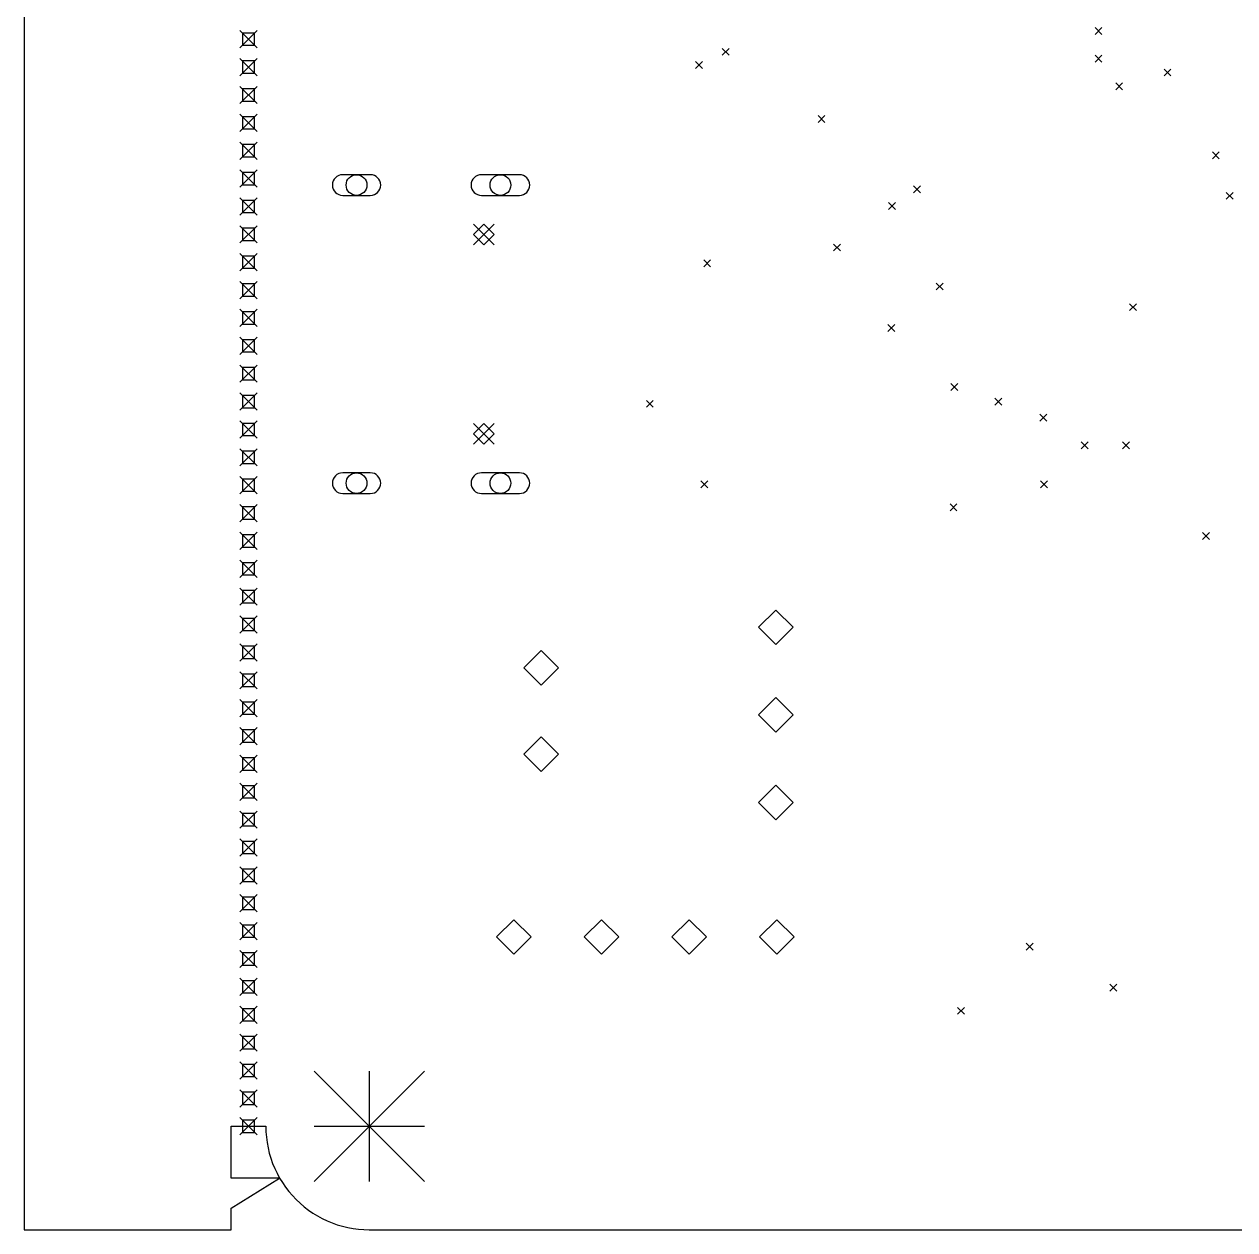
# Model space of a CAD drawing. Extents: x 69 to 143, y -148 to -20.
# Drawn here: x 71.5 to 106.58, y -118 to -83.07 of the extents above; entities that cross this region are included whole.
import ezdxf

# ---------------------------------------------------------------- set-up
doc = ezdxf.new("R2010")
doc.units = 0
doc.layers.add('BLACK', color=7, linetype='CONTINUOUS')

msp = doc.modelspace()

# ---------------------------------------------------------------- linework, layer by layer
at = {"layer": 'BLACK', "linetype": 'CONTINUOUS'}
for p, q in [((71.499991, -20), (71.499991, -118.000027)), ((77.749997, -83.250014), (78.249997, -83.750014)), ((78.249997, -83.250014), (77.749997, -83.750014)), ((78.176775, -83.323236), (77.823219, -83.323236)), ((77.823219, -83.323236), (77.823219, -83.676792)), ((78.176775, -83.676792), (78.176775, -83.323236)), ((102.529648, -83.165077), (102.729648, -83.365077)), ((102.729648, -83.165077), (102.529648, -83.365077)), ((77.823219, -83.676792), (78.176775, -83.676792)), ((91.729648, -83.765077), (91.929648, -83.965077)), ((91.929648, -83.765077), (91.729648, -83.965077)), ((77.749997, -84.057706), (78.249997, -84.557706)), ((78.249997, -84.057706), (77.749997, -84.557706)), ((78.176775, -84.130928), (77.823219, -84.130928)), ((77.823219, -84.130928), (77.823219, -84.484484)), ((78.176775, -84.484484), (78.176775, -84.130928)), ((90.955448, -84.149977), (91.155448, -84.349977)), ((91.155448, -84.149977), (90.955448, -84.349977)), ((102.529648, -83.965077), (102.729648, -84.165077)), ((102.729648, -83.965077), (102.529648, -84.165077)), ((77.823219, -84.484484), (78.176775, -84.484484)), ((104.529648, -84.365077), (104.729648, -84.565077)), ((104.729648, -84.365077), (104.529648, -84.565077)), ((77.749997, -84.865398), (78.249997, -85.365398)), ((78.249997, -84.865398), (77.749997, -85.365398)), ((103.129648, -84.765077), (103.329648, -84.965077)), ((103.329648, -84.765077), (103.129648, -84.965077)), ((78.176775, -84.93862), (77.823219, -84.93862)), ((77.823219, -84.93862), (77.823219, -85.292176)), ((78.176775, -85.292176), (78.176775, -84.93862)), ((77.823219, -85.292176), (78.176775, -85.292176)), ((77.749998, -85.673091), (78.249998, -86.173091)), ((78.249998, -85.673091), (77.749998, -86.173091)), ((78.176776, -85.746313), (77.82322, -85.746313)), ((77.82322, -85.746313), (77.82322, -86.099869)), ((78.176776, -86.099869), (78.176776, -85.746313)), ((94.503948, -85.714477), (94.703948, -85.914477)), ((94.703948, -85.714477), (94.503948, -85.914477)), ((77.82322, -86.099869), (78.176776, -86.099869)), ((77.749998, -86.480783), (78.249998, -86.980783)), ((78.249998, -86.480783), (77.749998, -86.980783)), ((78.176776, -86.554005), (77.82322, -86.554005)), ((77.82322, -86.554005), (77.82322, -86.907561)), ((78.176776, -86.907561), (78.176776, -86.554005)), ((77.82322, -86.907561), (78.176776, -86.907561)), ((105.929648, -86.765077), (106.129648, -86.965077)), ((106.129648, -86.765077), (105.929648, -86.965077)), ((77.749998, -87.288475), (78.249998, -87.788475)), ((78.249998, -87.288475), (77.749998, -87.788475)), ((78.176776, -87.361697), (77.82322, -87.361697)), ((77.82322, -87.361697), (77.82322, -87.715253)), ((78.176776, -87.715253), (78.176776, -87.361697)), ((81.529648, -87.425077), (80.729648, -87.425077)), ((85.849648, -87.425077), (84.749648, -87.425077)), ((77.82322, -87.715253), (78.176776, -87.715253)), ((80.729648, -88.025077), (81.529648, -88.025077)), ((84.749648, -88.025077), (85.849648, -88.025077)), ((97.272848, -87.749377), (97.472848, -87.949377)), ((97.472848, -87.749377), (97.272848, -87.949377)), ((106.329648, -87.938077), (106.529648, -88.138077)), ((106.529648, -87.938077), (106.329648, -88.138077)), ((77.749999, -88.096168), (78.249999, -88.596168)), ((78.249999, -88.096168), (77.749999, -88.596168)), ((78.176777, -88.16939), (77.823221, -88.16939)), ((77.823221, -88.16939), (77.823221, -88.522946)), ((78.176777, -88.522946), (78.176777, -88.16939)), ((96.547048, -88.231577), (96.747048, -88.431577)), ((96.747048, -88.231577), (96.547048, -88.431577)), ((77.823221, -88.522946), (78.176777, -88.522946)), ((77.749999, -88.90386), (78.249999, -89.40386)), ((78.249999, -88.90386), (77.749999, -89.40386)), ((78.176777, -88.977082), (77.823221, -88.977082)), ((77.823221, -88.977082), (77.823221, -89.330638)), ((78.176777, -89.330638), (78.176777, -88.977082)), ((84.519648, -88.855077), (85.119648, -89.455077)), ((85.119648, -88.855077), (84.519648, -89.455077)), ((84.819648, -88.855077), (84.519648, -89.155077)), ((85.119648, -89.155077), (84.819648, -88.855077)), ((77.823221, -89.330638), (78.176777, -89.330638)), ((84.519648, -89.155077), (84.819648, -89.455077)), ((84.819648, -89.455077), (85.119648, -89.155077)), ((94.955648, -89.436277), (95.155648, -89.636277)), ((95.155648, -89.436277), (94.955648, -89.636277)), ((77.75, -89.711552), (78.25, -90.211552)), ((78.25, -89.711552), (77.75, -90.211552)), ((78.176778, -89.784774), (77.823222, -89.784774)), ((77.823222, -89.784774), (77.823222, -90.13833)), ((78.176778, -90.13833), (78.176778, -89.784774)), ((77.823222, -90.13833), (78.176778, -90.13833)), ((91.190848, -89.892677), (91.390848, -90.092677)), ((91.390848, -89.892677), (91.190848, -90.092677)), ((77.75, -90.519245), (78.25, -91.019245)), ((78.25, -90.519245), (77.75, -91.019245)), ((78.176778, -90.592467), (77.823222, -90.592467)), ((77.823222, -90.592467), (77.823222, -90.946023)), ((78.176778, -90.946023), (78.176778, -90.592467)), ((97.929648, -90.565077), (98.129648, -90.765077)), ((98.129648, -90.565077), (97.929648, -90.765077)), ((77.823222, -90.946023), (78.176778, -90.946023)), ((103.530163, -91.165592), (103.730163, -91.365592)), ((103.730163, -91.165592), (103.530163, -91.365592)), ((77.75, -91.326937), (78.25, -91.826937)), ((78.25, -91.326937), (77.75, -91.826937)), ((78.176778, -91.400159), (77.823222, -91.400159)), ((77.823222, -91.400159), (77.823222, -91.753715)), ((78.176778, -91.753715), (78.176778, -91.400159)), ((77.823222, -91.753715), (78.176778, -91.753715)), ((96.529648, -91.765077), (96.729648, -91.965077)), ((96.729648, -91.765077), (96.529648, -91.965077)), ((77.750001, -92.134629), (78.250001, -92.634629)), ((78.250001, -92.134629), (77.750001, -92.634629)), ((78.176779, -92.207851), (77.823223, -92.207851)), ((77.823223, -92.207851), (77.823223, -92.561407)), ((78.176779, -92.561407), (78.176779, -92.207851)), ((77.823223, -92.561407), (78.176779, -92.561407)), ((77.750001, -92.942321), (78.250001, -93.442321)), ((78.250001, -92.942321), (77.750001, -93.442321)), ((78.176779, -93.015543), (77.823223, -93.015543)), ((77.823223, -93.015543), (77.823223, -93.369099)), ((78.176779, -93.369099), (78.176779, -93.015543)), ((77.823223, -93.369099), (78.176779, -93.369099)), ((98.354648, -93.478077), (98.554648, -93.678077)), ((98.554648, -93.478077), (98.354648, -93.678077)), ((77.750002, -93.750014), (78.250002, -94.250014)), ((78.250002, -93.750014), (77.750002, -94.250014)), ((78.17678, -93.823236), (77.823224, -93.823236)), ((77.823224, -93.823236), (77.823224, -94.176792)), ((78.17678, -94.176792), (78.17678, -93.823236)), ((89.529648, -93.965077), (89.729648, -94.165077)), ((89.729648, -93.965077), (89.529648, -94.165077)), ((99.624648, -93.905077), (99.824648, -94.105077)), ((99.824648, -93.905077), (99.624648, -94.105077)), ((77.823224, -94.176792), (78.17678, -94.176792)), ((77.750002, -94.557706), (78.250002, -95.057706)), ((78.250002, -94.557706), (77.750002, -95.057706)), ((78.17678, -94.630928), (77.823224, -94.630928)), ((77.823224, -94.630928), (77.823224, -94.984484)), ((78.17678, -94.984484), (78.17678, -94.630928)), ((84.519648, -94.635077), (85.119648, -95.235077)), ((85.119648, -94.635077), (84.519648, -95.235077)), ((84.819648, -94.635077), (84.519648, -94.935077)), ((85.119648, -94.935077), (84.819648, -94.635077)), ((100.929648, -94.365077), (101.129648, -94.565077)), ((101.129648, -94.365077), (100.929648, -94.565077)), ((77.823224, -94.984484), (78.17678, -94.984484)), ((84.519648, -94.935077), (84.819648, -95.235077)), ((84.819648, -95.235077), (85.119648, -94.935077)), ((77.750002, -95.365398), (78.250002, -95.865398)), ((78.250002, -95.365398), (77.750002, -95.865398)), ((102.129648, -95.165077), (102.329648, -95.365077)), ((102.329648, -95.165077), (102.129648, -95.365077)), ((103.329648, -95.165077), (103.529648, -95.365077)), ((103.529648, -95.165077), (103.329648, -95.365077)), ((78.17678, -95.43862), (77.823224, -95.43862)), ((77.823224, -95.43862), (77.823224, -95.792176)), ((78.17678, -95.792176), (78.17678, -95.43862)), ((77.823224, -95.792176), (78.17678, -95.792176)), ((81.529648, -96.065077), (80.729648, -96.065077)), ((85.849648, -96.065077), (84.749648, -96.065077)), ((77.750003, -96.173091), (78.250003, -96.673091)), ((78.250003, -96.173091), (77.750003, -96.673091)), ((78.176781, -96.246313), (77.823225, -96.246313)), ((77.823225, -96.246313), (77.823225, -96.599869)), ((78.176781, -96.599869), (78.176781, -96.246313)), ((91.107548, -96.298477), (91.307548, -96.498477)), ((91.307548, -96.298477), (91.107548, -96.498477)), ((100.952048, -96.298477), (101.152048, -96.498477)), ((101.152048, -96.298477), (100.952048, -96.498477)), ((77.823225, -96.599869), (78.176781, -96.599869)), ((80.729648, -96.665077), (81.529648, -96.665077)), ((84.749648, -96.665077), (85.849648, -96.665077)), ((77.750003, -96.980783), (78.250003, -97.480783)), ((78.250003, -96.980783), (77.750003, -97.480783)), ((78.176781, -97.054005), (77.823225, -97.054005)), ((77.823225, -97.054005), (77.823225, -97.407561)), ((78.176781, -97.407561), (78.176781, -97.054005)), ((98.329648, -96.965077), (98.529648, -97.165077)), ((98.529648, -96.965077), (98.329648, -97.165077)), ((77.823225, -97.407561), (78.176781, -97.407561)), ((77.750003, -97.788475), (78.250003, -98.288475)), ((78.250003, -97.788475), (77.750003, -98.288475)), ((78.176781, -97.861697), (77.823225, -97.861697)), ((77.823225, -97.861697), (77.823225, -98.215253)), ((78.176781, -98.215253), (78.176781, -97.861697)), ((105.644148, -97.797777), (105.844148, -97.997777)), ((105.844148, -97.797777), (105.644148, -97.997777)), ((77.823225, -98.215253), (78.176781, -98.215253)), ((77.750004, -98.596168), (78.250004, -99.096168)), ((78.250004, -98.596168), (77.750004, -99.096168)), ((78.176782, -98.66939), (77.823226, -98.66939)), ((77.823226, -98.66939), (77.823226, -99.022946)), ((78.176782, -99.022946), (78.176782, -98.66939)), ((77.823226, -99.022946), (78.176782, -99.022946)), ((77.750004, -99.40386), (78.250004, -99.90386)), ((78.250004, -99.40386), (77.750004, -99.90386)), ((78.176782, -99.477082), (77.823226, -99.477082)), ((77.823226, -99.477082), (77.823226, -99.830638)), ((78.176782, -99.830638), (78.176782, -99.477082)), ((77.823226, -99.830638), (78.176782, -99.830638)), ((77.750005, -100.211552), (78.250005, -100.711552)), ((78.250005, -100.211552), (77.750005, -100.711552)), ((78.176783, -100.284774), (77.823227, -100.284774)), ((77.823227, -100.284774), (77.823227, -100.63833)), ((78.176783, -100.63833), (78.176783, -100.284774)), ((93.279648, -100.040077), (92.779648, -100.540077)), ((93.779648, -100.540077), (93.279648, -100.040077)), ((77.823227, -100.63833), (78.176783, -100.63833)), ((92.779648, -100.540077), (93.279648, -101.040077)), ((93.279648, -101.040077), (93.779648, -100.540077)), ((77.750005, -101.019245), (78.250005, -101.519245)), ((78.250005, -101.019245), (77.750005, -101.519245)), ((78.176783, -101.092467), (77.823227, -101.092467)), ((77.823227, -101.092467), (77.823227, -101.446023)), ((78.176783, -101.446023), (78.176783, -101.092467)), ((86.479648, -101.215077), (85.979648, -101.715077)), ((86.979648, -101.715077), (86.479648, -101.215077)), ((77.823227, -101.446023), (78.176783, -101.446023)), ((85.979648, -101.715077), (86.479648, -102.215077)), ((86.479648, -102.215077), (86.979648, -101.715077)), ((77.750005, -101.826937), (78.250005, -102.326937)), ((78.250005, -101.826937), (77.750005, -102.326937)), ((78.176783, -101.900159), (77.823227, -101.900159)), ((77.823227, -101.900159), (77.823227, -102.253715)), ((78.176783, -102.253715), (78.176783, -101.900159)), ((77.823227, -102.253715), (78.176783, -102.253715)), ((77.750006, -102.634629), (78.250006, -103.134629)), ((78.250006, -102.634629), (77.750006, -103.134629)), ((78.176784, -102.707851), (77.823228, -102.707851)), ((77.823228, -102.707851), (77.823228, -103.061407)), ((78.176784, -103.061407), (78.176784, -102.707851)), ((93.279648, -102.580077), (92.779648, -103.080077)), ((93.779648, -103.080077), (93.279648, -102.580077)), ((77.823228, -103.061407), (78.176784, -103.061407)), ((92.779648, -103.080077), (93.279648, -103.580077)), ((93.279648, -103.580077), (93.779648, -103.080077)), ((77.750006, -103.442321), (78.250006, -103.942321)), ((78.250006, -103.442321), (77.750006, -103.942321)), ((78.176784, -103.515543), (77.823228, -103.515543)), ((77.823228, -103.515543), (77.823228, -103.869099)), ((78.176784, -103.869099), (78.176784, -103.515543)), ((86.479648, -103.715077), (85.979648, -104.215077)), ((86.979648, -104.215077), (86.479648, -103.715077)), ((77.823228, -103.869099), (78.176784, -103.869099)), ((77.750007, -104.250014), (78.250007, -104.750014)), ((78.250007, -104.250014), (77.750007, -104.750014)), ((78.176785, -104.323236), (77.823229, -104.323236)), ((77.823229, -104.323236), (77.823229, -104.676792)), ((78.176785, -104.676792), (78.176785, -104.323236)), ((85.979648, -104.215077), (86.479648, -104.715077)), ((86.479648, -104.715077), (86.979648, -104.215077)), ((77.823229, -104.676792), (78.176785, -104.676792)), ((77.750007, -105.057706), (78.250007, -105.557706)), ((78.250007, -105.057706), (77.750007, -105.557706)), ((78.176785, -105.130928), (77.823229, -105.130928)), ((77.823229, -105.130928), (77.823229, -105.484484)), ((78.176785, -105.484484), (78.176785, -105.130928)), ((93.279648, -105.120077), (92.779648, -105.620077)), ((93.779648, -105.620077), (93.279648, -105.120077)), ((77.823229, -105.484484), (78.176785, -105.484484)), ((77.750007, -105.865398), (78.250007, -106.365398)), ((78.250007, -105.865398), (77.750007, -106.365398)), ((78.176785, -105.93862), (77.823229, -105.93862)), ((77.823229, -105.93862), (77.823229, -106.292176)), ((78.176785, -106.292176), (78.176785, -105.93862)), ((92.779648, -105.620077), (93.279648, -106.120077)), ((93.279648, -106.120077), (93.779648, -105.620077)), ((77.823229, -106.292176), (78.176785, -106.292176)), ((77.750008, -106.673091), (78.250008, -107.173091)), ((78.250008, -106.673091), (77.750008, -107.173091)), ((78.176786, -106.746313), (77.82323, -106.746313)), ((77.82323, -106.746313), (77.82323, -107.099869)), ((78.176786, -107.099869), (78.176786, -106.746313)), ((77.82323, -107.099869), (78.176786, -107.099869)), ((77.750008, -107.480783), (78.250008, -107.980783)), ((78.250008, -107.480783), (77.750008, -107.980783)), ((78.176786, -107.554005), (77.82323, -107.554005)), ((77.82323, -107.554005), (77.82323, -107.907561)), ((78.176786, -107.907561), (78.176786, -107.554005)), ((77.82323, -107.907561), (78.176786, -107.907561)), ((77.750008, -108.288475), (78.250008, -108.788475)), ((78.250008, -108.288475), (77.750008, -108.788475)), ((78.176786, -108.361697), (77.82323, -108.361697)), ((77.82323, -108.361697), (77.82323, -108.715253)), ((78.176786, -108.715253), (78.176786, -108.361697)), ((77.82323, -108.715253), (78.176786, -108.715253)), ((77.750009, -109.096168), (78.250009, -109.596168)), ((78.250009, -109.096168), (77.750009, -109.596168)), ((85.689648, -109.015077), (85.189648, -109.515077)), ((86.189648, -109.515077), (85.689648, -109.015077)), ((88.229648, -109.015077), (87.729648, -109.515077)), ((88.729648, -109.515077), (88.229648, -109.015077)), ((90.769648, -109.015077), (90.269648, -109.515077)), ((91.269648, -109.515077), (90.769648, -109.015077)), ((93.309648, -109.015077), (92.809648, -109.515077)), ((93.809648, -109.515077), (93.309648, -109.015077)), ((78.176787, -109.16939), (77.823231, -109.16939)), ((77.823231, -109.16939), (77.823231, -109.522946)), ((78.176787, -109.522946), (78.176787, -109.16939)), ((77.823231, -109.522946), (78.176787, -109.522946)), ((85.189648, -109.515077), (85.689648, -110.015077)), ((85.689648, -110.015077), (86.189648, -109.515077)), ((87.729648, -109.515077), (88.229648, -110.015077)), ((88.229648, -110.015077), (88.729648, -109.515077)), ((90.269648, -109.515077), (90.769648, -110.015077)), ((90.769648, -110.015077), (91.269648, -109.515077)), ((92.809648, -109.515077), (93.309648, -110.015077)), ((93.309648, -110.015077), (93.809648, -109.515077)), ((100.534248, -109.693977), (100.734248, -109.893977)), ((100.734248, -109.693977), (100.534248, -109.893977)), ((77.750009, -109.90386), (78.250009, -110.40386)), ((78.250009, -109.90386), (77.750009, -110.40386)), ((78.176787, -109.977082), (77.823231, -109.977082)), ((77.823231, -109.977082), (77.823231, -110.330638)), ((78.176787, -110.330638), (78.176787, -109.977082)), ((77.823231, -110.330638), (78.176787, -110.330638)), ((77.75001, -110.711552), (78.25001, -111.211552)), ((78.25001, -110.711552), (77.75001, -111.211552)), ((78.176788, -110.784774), (77.823232, -110.784774)), ((77.823232, -110.784774), (77.823232, -111.13833)), ((78.176788, -111.13833), (78.176788, -110.784774)), ((77.823232, -111.13833), (78.176788, -111.13833)), ((102.957448, -110.882977), (103.157448, -111.082977)), ((103.157448, -110.882977), (102.957448, -111.082977)), ((77.75001, -111.519245), (78.25001, -112.019245)), ((78.25001, -111.519245), (77.75001, -112.019245)), ((78.176788, -111.592467), (77.823232, -111.592467)), ((77.823232, -111.592467), (77.823232, -111.946023)), ((78.176788, -111.946023), (78.176788, -111.592467)), ((98.546548, -111.554477), (98.746548, -111.754477)), ((98.746548, -111.554477), (98.546548, -111.754477)), ((77.823232, -111.946023), (78.176788, -111.946023)), ((77.75001, -112.326937), (78.25001, -112.826937)), ((78.25001, -112.326937), (77.75001, -112.826937)), ((78.176788, -112.400159), (77.823232, -112.400159)), ((77.823232, -112.400159), (77.823232, -112.753715)), ((78.176788, -112.753715), (78.176788, -112.400159)), ((77.823232, -112.753715), (78.176788, -112.753715)), ((77.750011, -113.134629), (78.250011, -113.634629)), ((78.250011, -113.134629), (77.750011, -113.634629)), ((78.176789, -113.207851), (77.823233, -113.207851)), ((77.823233, -113.207851), (77.823233, -113.561407)), ((78.176789, -113.561407), (78.176789, -113.207851)), ((77.823233, -113.561407), (78.176789, -113.561407)), ((79.899948, -113.400077), (83.099948, -116.600077)), ((83.099948, -113.400077), (79.899948, -116.600077)), ((81.499948, -113.400077), (81.499948, -116.600077)), ((77.750011, -113.942321), (78.250011, -114.442321)), ((78.250011, -113.942321), (77.750011, -114.442321)), ((78.176789, -114.015543), (77.823233, -114.015543)), ((77.823233, -114.015543), (77.823233, -114.369099)), ((78.176789, -114.369099), (78.176789, -114.015543)), ((77.823233, -114.369099), (78.176789, -114.369099)), ((77.499991, -115.000013), (78.500011, -115.000013)), ((77.499991, -116.5), (77.499991, -115.000013)), ((77.750012, -114.750014), (78.250012, -115.250014)), ((78.250012, -114.750014), (77.750012, -115.250014)), ((78.17679, -114.823236), (77.823234, -114.823236)), ((77.823234, -114.823236), (77.823234, -115.176792)), ((78.17679, -115.176792), (78.17679, -114.823236)), ((78.500011, -115.000013), (78.504124, -115.15702)), ((79.899948, -115.000077), (83.099948, -115.000077)), ((77.823234, -115.176792), (78.17679, -115.176792)), ((78.504124, -115.15702), (78.516448, -115.313596)), ((78.516448, -115.313596), (78.53695, -115.469313)), ((78.53695, -115.469313), (78.565574, -115.623743)), ((78.565574, -115.623743), (78.60224, -115.776464)), ((78.60224, -115.776464), (78.646848, -115.927056)), ((78.646848, -115.927056), (78.699277, -116.075108)), ((78.699277, -116.075108), (78.759382, -116.220212)), ((78.759382, -116.220212), (78.826999, -116.361973)), ((78.826999, -116.361973), (78.901942, -116.5)), ((77.499991, -117.37494), (78.901942, -116.5)), ((78.901942, -116.5), (77.499991, -116.5)), ((78.901942, -116.5), (78.984006, -116.633916)), ((78.984006, -116.633916), (79.072966, -116.763354)), ((79.072966, -116.763354), (79.168579, -116.887958)), ((79.168579, -116.887958), (79.270581, -117.007388)), ((79.270581, -117.007388), (79.378694, -117.121316)), ((79.378694, -117.121316), (79.492621, -117.22943)), ((77.499991, -117.999027), (77.499991, -117.37494)), ((79.492621, -117.22943), (79.61205, -117.331433)), ((79.61205, -117.331433), (79.736654, -117.427046)), ((79.736654, -117.427046), (79.866091, -117.516007)), ((79.866091, -117.516007), (80.000007, -117.598072)), ((80.000007, -117.598072), (80.138034, -117.673016)), ((80.138034, -117.673016), (80.279793, -117.740634)), ((80.279793, -117.740634), (80.424898, -117.80074)), ((80.424898, -117.80074), (80.572949, -117.853169)), ((80.572949, -117.853169), (80.723541, -117.897779)), ((71.499991, -118.000027), (76.499991, -118.000027)), ((76.499991, -117.999027), (77.499991, -117.999027)), ((80.723541, -117.897779), (80.876261, -117.934446)), ((80.876261, -117.934446), (81.030691, -117.963071)), ((81.030691, -117.963071), (81.186408, -117.983574)), ((81.186408, -117.983574), (81.342984, -117.995899)), ((81.342984, -117.995899), (81.499991, -118.000014)), ((81.499991, -118.000014), (128.499998, -118.000027))]:
    msp.add_line(p, q, dxfattribs=at)
at = {"layer": 'BLACK'}
for centre in [(81.129648, -87.725077), (85.299648, -87.725077), (81.129648, -96.365077), (85.299648, -96.365077)]:
    msp.add_circle(centre, 0.3, dxfattribs=at)
for centre, start, end in [((80.729648, -87.725077), 90, 270), ((81.529648, -87.725077), 270, 450), ((84.749648, -87.725077), 90, 270), ((85.849648, -87.725077), 270, 450), ((80.729648, -96.365077), 90, 270), ((81.529648, -96.365077), 270, 450), ((84.749648, -96.365077), 90, 270), ((85.849648, -96.365077), 270, 450)]:
    msp.add_arc(centre, 0.3, start, end, dxfattribs=at)

doc.saveas('drawing.dxf')
